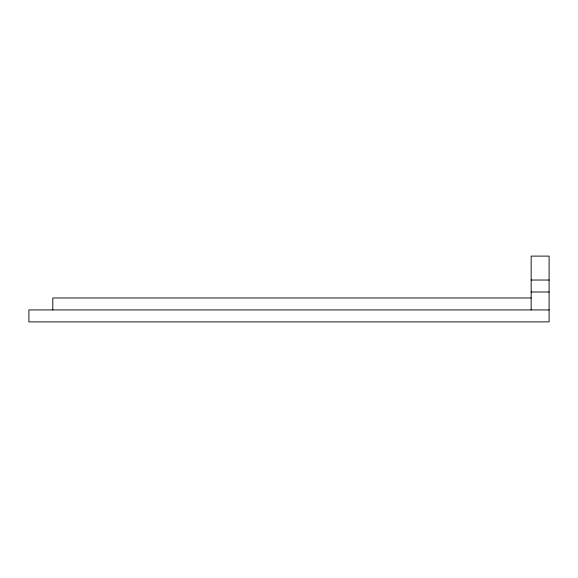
<?xml version="1.0" encoding="UTF-8"?>
<svg xmlns="http://www.w3.org/2000/svg" width="578" height="578" viewBox="0 0 578 578"><rect width="100%" height="100%" fill="white"/><g stroke="black" fill="none" stroke-linecap="round" stroke-linejoin="round"><path stroke-width="0.87" d="M531.16 280.034L549.1 280.034M531.16 291.991L549.1 291.991M531.16 297.966L52.815 297.966L52.815 309.931M549.1 309.931L28.9 309.931L28.9 321.888L549.1 321.888L549.1 256.112L531.16 256.112L531.16 309.931"/></g></svg>
